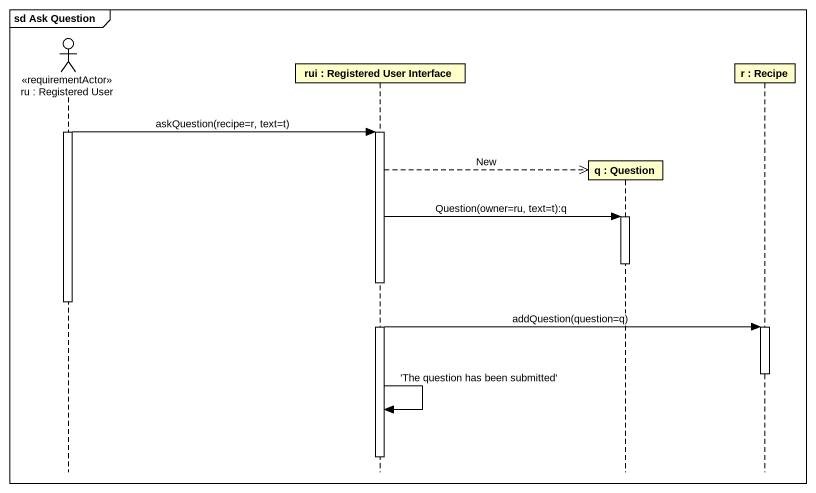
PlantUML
@startuml
mainframe sd Ask Question
hide footbox
actor "ru : Registered User" as ru <<requirementActor>>
participant "rui : Registered User Interface" as rui
participant "q : Question" as q
participant "r : Recipe" as r

activate ru
ru -> rui : askQuestion(recipe=r, text=t)
activate rui
rui -->> q ** : New
rui -> q : Question(owner=ru, text=t):q
activate q
deactivate q
deactivate ru
rui -> r : addQuestion(question=q)
activate r
deactivate r
rui -> rui : 'The question has been submitted'
deactivate rui
@enduml
